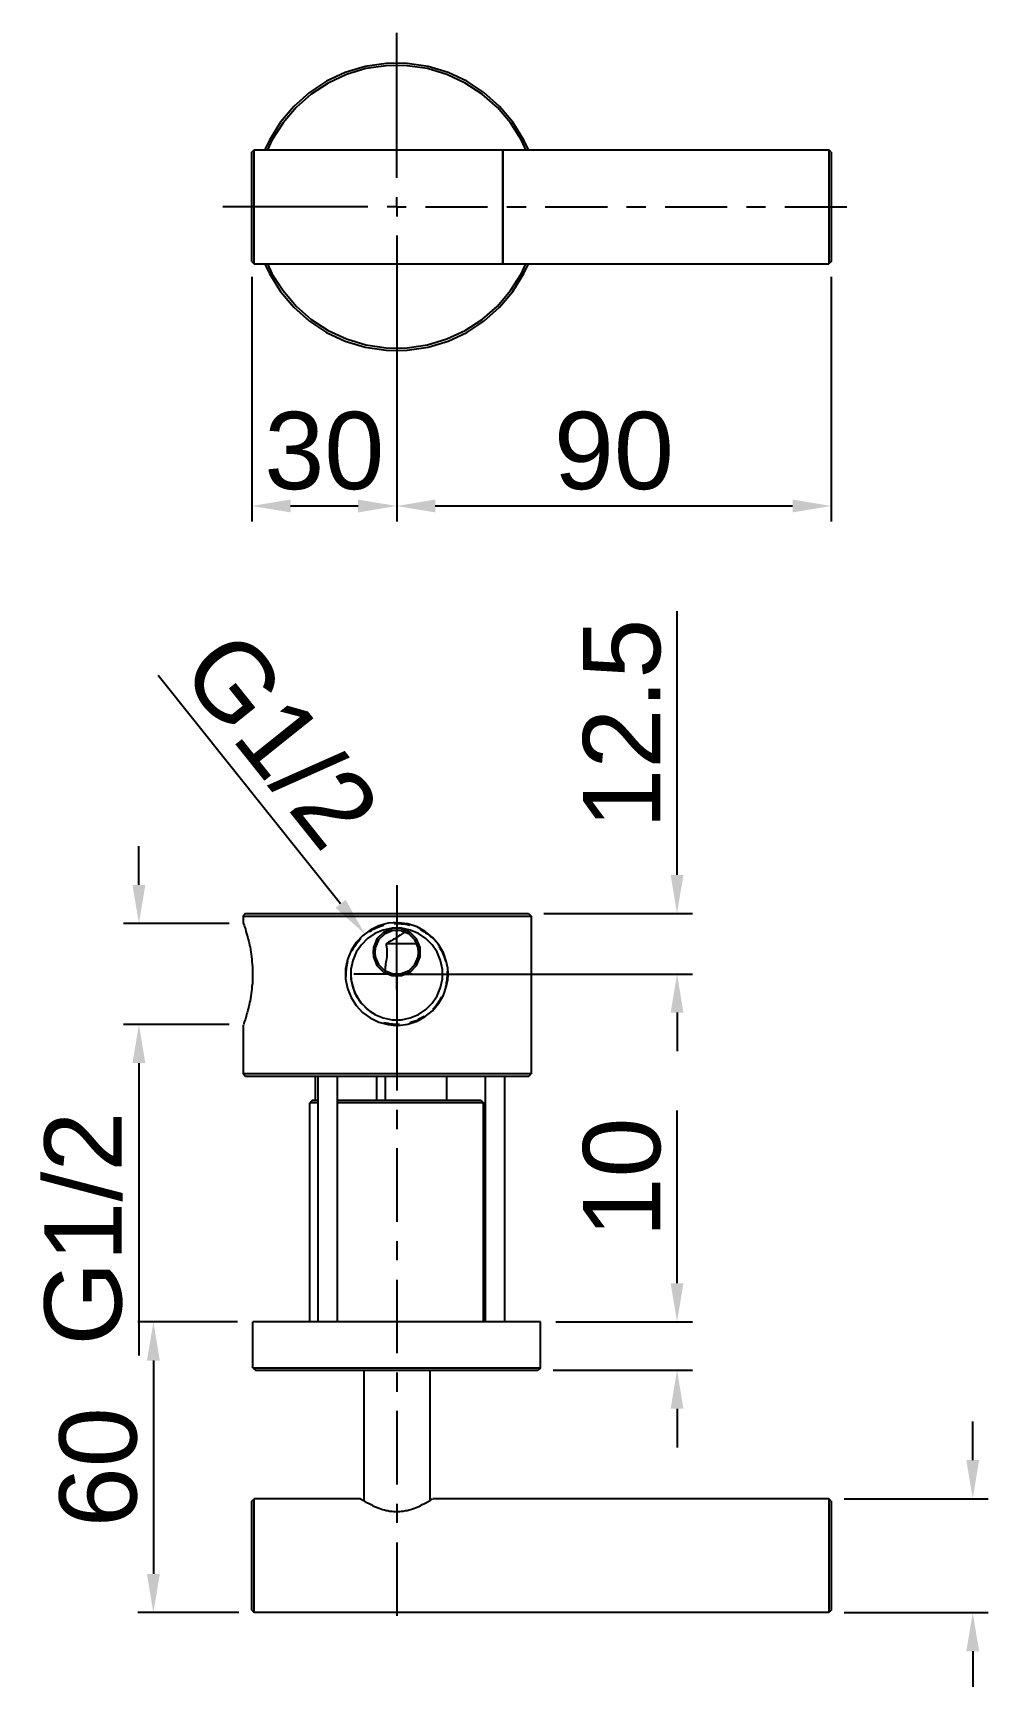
# Model space of a CAD drawing. Extents: x 5980 to 6960, y -107 to 1128.
# Drawn here: x 6416.6 to 6614.5, y 756.6 to 1096.8 of the extents above; entities that cross this region are included whole.
import ezdxf

# ---------------------------------------------------------------- set-up
doc = ezdxf.new("R2010")
doc.units = 0
doc.header["$LTSCALE"] = 3
doc.layers.get('Defpoints').update_dxf_attribs({"linetype": 'CONTINUOUS'})
doc.layers.add('P', color=7, linetype='CONTINUOUS')
doc.layers.add('Quote', color=1, linetype='CONTINUOUS')
doc.styles.get("Standard").update_dxf_attribs({"font": 'arial.ttf'})
doc.dimstyles.new('Rubinetti', dxfattribs={"dimscale": 16, "dimtxt": 1, "dimasz": 0.5, "dimexe": 0.2, "dimexo": 0.2, "dimgap": 0.2, "dimtad": 1, "dimdsep": 46, "dimtxsty": 'Standard', "dimcen": 0.2, "dimdle": 0.2, "dimclrd": 256, "dimclre": 256, "dimclrt": 256, "dimadec": 0, "dimazin": 0, "dimtfac": 1, "dimtofl": 0, "dimtmove": 0, "dimatfit": 0, "dimfxl": 1, "dimtolj": 1, "dimtzin": 0, "dimlwd": -1, "dimarcsym": 0})

# ---------------------------------------------------------------- blocks, each defined once
blk = doc.blocks.new('*D71')
at = {"layer": 'Defpoints', "color": 0, "transparency": 16777216}
for p in [(6461.95, 1049.48), (6491.93, 1048.99), (6491.93, 998.86)]:
    blk.add_point(p, dxfattribs=at)
at = {"layer": 'Quote', "lineweight": -2, "transparency": 16777216}
for p, q in [((6461.95, 1046.28), (6461.95, 995.66)), ((6491.93, 1045.79), (6491.93, 995.66))]:
    blk.add_line(p, q, dxfattribs=at)
at = {"layer": 'Quote', "linetype": 'Continuous', "transparency": 16777216}
blk.add_line((6469.95, 998.86), (6483.93, 998.86), dxfattribs=at)
at = {"layer": 'Quote', "transparency": 16777216}
for points in [[(6469.95, 1000.19), (6469.95, 997.52), (6461.95, 998.86)], [(6483.93, 1000.19), (6483.93, 997.52), (6491.93, 998.86)]]:
    blk.add_solid(points, dxfattribs=at)
at = {"layer": 'Quote', "transparency": 16777216, "insert": (6476.94, 1010.23), "char_height": 16, "attachment_point": 5}
blk.add_mtext('\\A1;30', dxfattribs=at)
blk = doc.blocks.new('*D72')
at = {"layer": 'Defpoints', "color": 0, "transparency": 16777216}
for p in [(6491.93, 1048.99), (6581.93, 1049.48), (6581.93, 998.86)]:
    blk.add_point(p, dxfattribs=at)
at = {"layer": 'Quote', "lineweight": -2, "transparency": 16777216}
for p, q in [((6491.93, 1045.79), (6491.93, 995.66)), ((6581.93, 1046.28), (6581.93, 995.66))]:
    blk.add_line(p, q, dxfattribs=at)
at = {"layer": 'Quote', "linetype": 'Continuous', "transparency": 16777216}
blk.add_line((6499.93, 998.86), (6573.93, 998.86), dxfattribs=at)
at = {"layer": 'Quote', "transparency": 16777216}
for points in [[(6499.93, 1000.19), (6499.93, 997.52), (6491.93, 998.86)], [(6573.93, 1000.19), (6573.93, 997.52), (6581.93, 998.86)]]:
    blk.add_solid(points, dxfattribs=at)
at = {"layer": 'Quote', "transparency": 16777216, "insert": (6536.93, 1010.23), "char_height": 16, "attachment_point": 5}
blk.add_mtext('\\A1;90', dxfattribs=at)
blk = doc.blocks.new('*D73')
at = {"layer": 'Defpoints', "color": 0, "transparency": 16777216}
for p in [(6462.17, 829.96), (6441.53, 769.77), (6462.43, 769.77)]:
    blk.add_point(p, dxfattribs=at)
at = {"layer": 'Quote', "lineweight": -2, "transparency": 16777216}
for p, q in [((6458.97, 829.96), (6438.33, 829.96)), ((6459.23, 769.77), (6438.33, 769.77))]:
    blk.add_line(p, q, dxfattribs=at)
at = {"layer": 'Quote', "linetype": 'Continuous', "transparency": 16777216}
blk.add_line((6441.53, 821.96), (6441.53, 777.77), dxfattribs=at)
at = {"layer": 'Quote', "transparency": 16777216}
for points in [[(6440.2, 821.96), (6442.86, 821.96), (6441.53, 829.96)], [(6440.2, 777.77), (6442.86, 777.77), (6441.53, 769.77)]]:
    blk.add_solid(points, dxfattribs=at)
at = {"layer": 'Quote', "transparency": 16777216, "insert": (6430.16, 799.86), "char_height": 16, "attachment_point": 5, "rotation": 90}
blk.add_mtext('\\A1;60', dxfattribs=at)
blk = doc.blocks.new('*D74')
at = {"layer": 'Defpoints', "color": 0, "transparency": 16777216}
for p in [(6581.45, 793.36), (6581.45, 769.77), (6611.26, 769.77)]:
    blk.add_point(p, dxfattribs=at)
at = {"layer": 'Quote', "linetype": 'Continuous', "transparency": 16777216}
for p, q in [((6611.26, 801.36), (6611.26, 809.36)), ((6611.26, 761.77), (6611.26, 707.1))]:
    blk.add_line(p, q, dxfattribs=at)
at = {"layer": 'Quote', "lineweight": -2, "transparency": 16777216}
for p, q in [((6584.65, 793.36), (6614.46, 793.36)), ((6584.65, 769.77), (6614.46, 769.77))]:
    blk.add_line(p, q, dxfattribs=at)
at = {"layer": 'Quote', "transparency": 16777216}
for points in [[(6609.93, 801.36), (6612.59, 801.36), (6611.26, 793.36)], [(6609.93, 761.77), (6612.59, 761.77), (6611.26, 769.77)]]:
    blk.add_solid(points, dxfattribs=at)
at = {"layer": 'Quote', "transparency": 16777216, "insert": (6599.44, 730.43), "char_height": 16, "attachment_point": 5, "rotation": 90}
blk.add_mtext('\\A1;%%C24', dxfattribs=at)
blk = doc.blocks.new('*D75')
at = {"layer": 'Defpoints', "color": 0, "transparency": 16777216}
for p in [(6519.23, 914.49), (6491.91, 901.97), (6550.01, 901.97)]:
    blk.add_point(p, dxfattribs=at)
at = {"layer": 'Quote', "linetype": 'Continuous', "transparency": 16777216}
for p, q in [((6550.01, 922.49), (6550.01, 977.07)), ((6550.01, 893.97), (6550.01, 885.97))]:
    blk.add_line(p, q, dxfattribs=at)
at = {"layer": 'Quote', "lineweight": -2, "transparency": 16777216}
for p, q in [((6522.43, 914.49), (6553.21, 914.49)), ((6495.11, 901.97), (6553.21, 901.97))]:
    blk.add_line(p, q, dxfattribs=at)
at = {"layer": 'Quote', "transparency": 16777216}
for points in [[(6548.68, 922.49), (6551.34, 922.49), (6550.01, 914.49)], [(6548.68, 893.97), (6551.34, 893.97), (6550.01, 901.97)]]:
    blk.add_solid(points, dxfattribs=at)
at = {"layer": 'Quote', "transparency": 16777216, "insert": (6538.64, 953.78), "char_height": 16, "attachment_point": 5, "rotation": 90}
blk.add_mtext('\\A1;12.5', dxfattribs=at)
blk = doc.blocks.new('*D76')
at = {"layer": 'Defpoints', "color": 0, "transparency": 16777216}
for p in [(6521.7, 829.96), (6521.17, 819.99), (6550.01, 819.99)]:
    blk.add_point(p, dxfattribs=at)
at = {"layer": 'Quote', "linetype": 'Continuous', "transparency": 16777216}
for p, q in [((6550.01, 837.96), (6550.01, 873.72)), ((6550.01, 811.99), (6550.01, 803.99))]:
    blk.add_line(p, q, dxfattribs=at)
at = {"layer": 'Quote', "lineweight": -2, "transparency": 16777216}
for p, q in [((6524.9, 829.96), (6553.21, 829.96)), ((6524.37, 819.99), (6553.21, 819.99))]:
    blk.add_line(p, q, dxfattribs=at)
at = {"layer": 'Quote', "transparency": 16777216}
for points in [[(6548.68, 837.96), (6551.34, 837.96), (6550.01, 829.96)], [(6548.68, 811.99), (6551.34, 811.99), (6550.01, 819.99)]]:
    blk.add_solid(points, dxfattribs=at)
at = {"layer": 'Quote', "transparency": 16777216, "insert": (6538.64, 859.84), "char_height": 16, "attachment_point": 5, "rotation": 90}
blk.add_mtext('\\A1;10', dxfattribs=at)
blk = doc.blocks.new('*D77')
at = {"layer": 'Defpoints', "color": 0, "transparency": 16777216}
for p in [(6485.32, 910.26), (6498.55, 893.73)]:
    blk.add_point(p, dxfattribs=at)
at = {"layer": 'Quote', "linetype": 'Continuous', "transparency": 16777216}
blk.add_line((6480.32, 916.51), (6442.53, 963.74), dxfattribs=at)
at = {"layer": 'Quote', "lineweight": -2, "transparency": 16777216}
for p, q in [((6491.93, 898.79), (6491.93, 905.19)), ((6488.73, 901.99), (6495.13, 901.99))]:
    blk.add_line(p, q, dxfattribs=at)
at = {"layer": 'Quote', "transparency": 16777216}
blk.add_solid([(6481.36, 917.34), (6479.28, 915.68), (6485.32, 910.26)], dxfattribs=at)
at = {"layer": 'Quote', "transparency": 16777216, "insert": (6467.88, 950.42), "char_height": 16, "attachment_point": 5, "rotation": 308.664}
blk.add_mtext('\\A1;G1/2', dxfattribs=at)
blk = doc.blocks.new('*D78')
at = {"layer": 'Defpoints', "color": 0, "transparency": 16777216}
for p in [(6460.45, 912.42), (6438.53, 891.52), (6460.45, 891.52)]:
    blk.add_point(p, dxfattribs=at)
at = {"layer": 'Quote', "linetype": 'Continuous', "transparency": 16777216}
for p, q in [((6438.53, 920.42), (6438.53, 928.42)), ((6438.53, 883.52), (6438.53, 823.03))]:
    blk.add_line(p, q, dxfattribs=at)
at = {"layer": 'Quote', "lineweight": -2, "transparency": 16777216}
for p, q in [((6457.25, 912.42), (6435.33, 912.42)), ((6457.25, 891.52), (6435.33, 891.52))]:
    blk.add_line(p, q, dxfattribs=at)
at = {"layer": 'Quote', "transparency": 16777216}
for points in [[(6437.2, 920.42), (6439.87, 920.42), (6438.53, 912.42)], [(6437.2, 883.52), (6439.87, 883.52), (6438.53, 891.52)]]:
    blk.add_solid(points, dxfattribs=at)
at = {"layer": 'Quote', "transparency": 16777216, "insert": (6427.06, 849.27), "char_height": 16, "attachment_point": 5, "rotation": 90}
blk.add_mtext('\\A1;G1/2', dxfattribs=at)

msp = doc.modelspace()

# ---------------------------------------------------------------- linework, layer by layer
at = {"layer": 'P'}
for points in [[(6491.932, 1066.766), (6491.932, 1096.796)], [(6519.23, 1072.586), (6518.302, 1074.614), (6516.01, 1078.319), (6513.232, 1081.581), (6510.012, 1084.449), (6506.485, 1086.786), (6502.605, 1088.594), (6498.46, 1089.829), (6494.137, 1090.489), (6491.932, 1090.534), (6489.727, 1090.489), (6485.407, 1089.829), (6481.262, 1088.594), (6477.425, 1086.786), (6473.852, 1084.449), (6470.635, 1081.581), (6467.857, 1078.319), (6465.562, 1074.614), (6464.637, 1072.586)], [(6518.7, 1072.586), (6517.775, 1074.571), (6515.525, 1078.144), (6512.792, 1081.361), (6509.617, 1084.096), (6506.132, 1086.389), (6502.34, 1088.154), (6498.327, 1089.386), (6494.095, 1090.004), (6491.932, 1090.049), (6489.772, 1090.004), (6485.54, 1089.386), (6481.527, 1088.154), (6477.735, 1086.389), (6474.25, 1084.096), (6471.12, 1081.361), (6468.385, 1078.144), (6466.092, 1074.571), (6465.167, 1072.586)], [(6461.947, 1072.101), (6462.432, 1072.586)], [(6461.947, 1049.479), (6461.947, 1072.101)], [(6462.432, 1048.994), (6462.432, 1072.586)], [(6462.432, 1072.586), (6513.937, 1072.586)], [(6513.937, 1072.586), (6581.45, 1072.586)], [(6513.937, 1072.586), (6513.937, 1048.994)], [(6513.937, 1048.994), (6513.937, 1072.586)], [(6581.935, 1072.101), (6581.45, 1072.586)], [(6581.45, 1072.586), (6581.45, 1048.994)], [(6581.935, 1072.101), (6581.935, 1049.479)], [(6491.932, 1060.811), (6491.932, 1062.796)], [(6485.935, 1060.811), (6455.95, 1060.811)], [(6491.932, 1060.811), (6489.95, 1060.811)], [(6491.932, 1060.811), (6493.917, 1060.811)], [(6491.932, 1060.811), (6491.932, 1058.784)], [(6497.93, 1060.811), (6510.762, 1060.811)], [(6514.732, 1060.811), (6518.745, 1060.811)], [(6522.712, 1060.811), (6535.59, 1060.811)], [(6539.557, 1060.811), (6543.572, 1060.811)], [(6547.54, 1060.811), (6560.372, 1060.811)], [(6564.385, 1060.811), (6568.355, 1060.811)], [(6572.367, 1060.811), (6585.2, 1060.811)], [(6491.932, 1054.816), (6491.932, 1024.784)], [(6461.947, 1049.479), (6462.432, 1048.994)], [(6462.432, 1048.994), (6513.937, 1048.994)], [(6464.637, 1048.994), (6465.562, 1046.966), (6467.857, 1043.261), (6470.635, 1039.999), (6473.852, 1037.131), (6477.425, 1034.794), (6481.262, 1032.986), (6485.407, 1031.751), (6489.727, 1031.091), (6491.932, 1031.046), (6494.137, 1031.091), (6498.46, 1031.751), (6502.605, 1032.986), (6506.485, 1034.794), (6510.012, 1037.131), (6513.232, 1039.999), (6516.01, 1043.261), (6518.302, 1046.966), (6519.23, 1048.994)], [(6465.167, 1048.994), (6466.092, 1047.009), (6468.385, 1043.439), (6471.12, 1040.219), (6474.25, 1037.484), (6477.735, 1035.191), (6481.527, 1033.429), (6485.54, 1032.236), (6489.772, 1031.576), (6491.932, 1031.531), (6494.095, 1031.576), (6498.327, 1032.236), (6502.34, 1033.429), (6506.132, 1035.191), (6509.617, 1037.484), (6512.792, 1040.219), (6515.525, 1043.439), (6517.775, 1047.009), (6518.7, 1048.994)], [(6513.937, 1048.994), (6581.45, 1048.994)], [(6581.935, 1049.479), (6581.45, 1048.994)], [(6491.932, 920.358), (6491.932, 910.875)], [(6460.625, 914.493), (6460.14, 913.963)], [(6460.14, 913.963), (6519.76, 913.963)], [(6460.14, 913.963), (6460.14, 912.595)], [(6460.14, 912.595), (6460.227, 912.375), (6460.315, 912.11), (6460.405, 911.758), (6460.58, 911.318), (6460.712, 910.788), (6460.89, 910.17), (6461.11, 909.465), (6461.152, 909.2), (6461.285, 908.715), (6461.375, 908.408), (6461.462, 907.878), (6461.55, 907.57), (6461.637, 907.04), (6461.727, 906.555), (6461.77, 906.07), (6461.86, 905.54), (6461.902, 905.055), (6461.947, 904.57), (6461.992, 904.04), (6462.035, 903.423), (6462.08, 902.938), (6462.08, 902.453), (6462.08, 901.968)], [(6460.625, 914.493), (6519.23, 914.493)], [(6502.427, 903.423), (6502.252, 904.438), (6501.635, 906.335), (6500.62, 908.055), (6499.385, 909.553), (6497.842, 910.788), (6496.167, 911.715), (6494.27, 912.333), (6492.242, 912.595), (6491.227, 912.553), (6490.17, 912.463), (6488.23, 911.935), (6486.465, 911.053), (6484.877, 909.905), (6483.555, 908.495), (6482.497, 906.82), (6481.747, 905.01), (6481.35, 903.028), (6481.35, 901.968), (6481.35, 900.955), (6481.747, 898.97), (6482.497, 897.118), (6483.555, 895.485), (6484.877, 894.03), (6486.465, 892.885), (6488.23, 892.003), (6490.17, 891.518), (6491.227, 891.385), (6492.242, 891.34), (6494.27, 891.605), (6496.167, 892.223), (6497.842, 893.15), (6499.385, 894.383), (6500.62, 895.883), (6501.635, 897.603), (6502.252, 899.543), (6502.427, 900.558)], [(6487.522, 911.45), (6487.92, 911.625), (6488.362, 911.803)], [(6488.362, 911.803), (6488.802, 911.935), (6489.242, 912.068)], [(6491.405, 912.42), (6491.67, 912.42), (6491.932, 912.42)], [(6491.932, 912.42), (6492.375, 912.42), (6492.86, 912.375)], [(6492.86, 912.375), (6493.3, 912.333), (6493.742, 912.288)], [(6493.742, 912.288), (6494.182, 912.2), (6494.622, 912.068)], [(6519.23, 914.493), (6519.76, 913.963)], [(6519.76, 913.963), (6519.76, 881.288)], [(6501.457, 901.968), (6501.415, 902.938), (6501.017, 904.79), (6500.312, 906.51), (6499.297, 908.01), (6497.975, 909.333), (6496.475, 910.348), (6494.755, 911.053), (6492.902, 911.45), (6491.932, 911.493), (6490.962, 911.45), (6489.11, 911.053), (6487.392, 910.348), (6485.892, 909.333), (6484.612, 908.01), (6483.555, 906.51), (6482.85, 904.79), (6482.452, 902.938), (6482.452, 901.968), (6482.452, 900.998), (6482.85, 899.145), (6483.555, 897.428), (6484.612, 895.928), (6485.892, 894.648), (6487.392, 893.59), (6489.11, 892.885), (6490.962, 892.488), (6491.932, 892.488), (6492.902, 892.488), (6494.755, 892.885), (6496.475, 893.59), (6497.975, 894.648), (6499.297, 895.928), (6500.312, 897.428), (6501.017, 899.145), (6501.415, 900.998), (6501.457, 901.968)], [(6483.377, 907.965), (6483.642, 908.318), (6483.952, 908.67)], [(6483.952, 908.67), (6484.217, 909.025), (6484.57, 909.378)], [(6486.245, 910.745), (6486.465, 910.875), (6486.73, 911.008)], [(6486.73, 911.008), (6487.127, 911.23), (6487.522, 911.45)], [(6496.827, 906.468), (6496.785, 907.48), (6496.035, 909.245), (6494.712, 910.568), (6492.947, 911.318), (6491.932, 911.36), (6490.92, 911.318), (6489.2, 910.568), (6487.832, 909.245), (6487.127, 907.48), (6487.037, 906.468), (6487.127, 905.495), (6487.832, 903.733), (6489.2, 902.365), (6490.92, 901.66), (6491.932, 901.573), (6492.947, 901.66), (6494.712, 902.365), (6496.035, 903.733), (6496.785, 905.495), (6496.827, 906.468)], [(6496.432, 906.468), (6496.387, 907.393), (6495.682, 909.025), (6494.49, 910.215), (6492.86, 910.92), (6491.932, 910.965), (6491.007, 910.92), (6489.42, 910.215), (6488.185, 909.025), (6487.48, 907.393), (6487.435, 906.468), (6487.48, 905.54), (6488.185, 903.953), (6489.42, 902.718), (6491.007, 902.058), (6491.932, 901.968), (6492.86, 902.058), (6494.49, 902.718), (6495.682, 903.953), (6496.387, 905.54), (6496.432, 906.468)], [(6489.727, 908.275), (6489.772, 907.923), (6489.817, 907.57), (6489.86, 907.215), (6489.905, 907.04), (6489.905, 906.82), (6489.905, 906.468), (6489.905, 906.113), (6489.86, 905.76), (6489.86, 905.54), (6489.817, 905.1), (6489.727, 904.703), (6489.685, 904.438), (6489.64, 904.04), (6489.597, 903.733), (6489.552, 903.38), (6489.552, 903.028), (6489.507, 902.718)], [(6489.727, 908.275), (6496.035, 908.275)], [(6493.565, 910.655), (6493.08, 910.303), (6492.682, 910.038), (6492.33, 909.818), (6492.022, 909.598), (6491.757, 909.42), (6491.537, 909.288), (6491.272, 909.158), (6491.007, 908.98), (6490.787, 908.848), (6490.522, 908.67), (6490.212, 908.54), (6489.86, 908.318)], [(6491.932, 901.968), (6491.932, 910.875)], [(6496.695, 911.273), (6496.917, 911.14), (6497.18, 911.008)], [(6497.18, 911.008), (6497.535, 910.788), (6497.93, 910.523)], [(6497.93, 910.523), (6498.282, 910.258), (6498.635, 909.995)], [(6498.635, 909.995), (6498.99, 909.685), (6499.342, 909.378)], [(6482.63, 906.73), (6482.76, 906.953), (6482.892, 907.215)], [(6482.892, 907.215), (6483.115, 907.613), (6483.377, 907.965)], [(6500.71, 907.658), (6500.84, 907.438), (6500.972, 907.215)], [(6500.972, 907.215), (6501.195, 906.82), (6501.415, 906.378)], [(6501.415, 906.378), (6501.59, 905.983), (6501.767, 905.54)], [(6501.767, 905.54), (6501.9, 905.1), (6502.032, 904.658)], [(6462.08, 901.968), (6462.08, 901.483), (6462.08, 900.998), (6462.035, 900.513), (6462.035, 900.028), (6461.947, 899.41), (6461.902, 898.925), (6461.86, 898.398), (6461.77, 897.913), (6461.727, 897.383), (6461.637, 896.898), (6461.55, 896.413), (6461.462, 896.06), (6461.375, 895.575), (6461.285, 895.265), (6461.152, 894.738), (6461.11, 894.473), (6460.977, 893.943), (6460.89, 893.768), (6460.757, 893.238), (6460.58, 892.62), (6460.405, 892.18), (6460.36, 892.003), (6460.272, 891.695), (6460.182, 891.473)], [(6481.482, 901.968), (6481.482, 902.41), (6481.527, 902.895)], [(6481.482, 901.44), (6481.482, 901.705), (6481.482, 901.968)], [(6481.527, 902.895), (6481.57, 903.335), (6481.66, 903.778)], [(6481.66, 903.778), (6481.747, 904.218), (6481.835, 904.658)], [(6482.452, 901.968), (6482.497, 900.645), (6483.202, 898.175), (6484.525, 896.015), (6486.377, 894.253), (6487.48, 893.59)], [(6491.932, 901.968), (6483.025, 901.968)], [(6491.932, 901.968), (6491.932, 893.06)], [(6491.932, 901.968), (6500.84, 901.968)], [(6502.385, 901.968), (6502.385, 901.528), (6502.34, 901.043)], [(6502.385, 902.543), (6502.385, 902.233), (6502.385, 901.968)], [(6502.427, 903.423), (6502.517, 901.968), (6502.427, 900.558)], [(6502.207, 900.16), (6502.165, 899.72), (6502.032, 899.278)], [(6502.34, 901.043), (6502.297, 900.603), (6502.207, 900.16)], [(6499.87, 895.178), (6499.607, 894.87), (6499.342, 894.605)], [(6500.445, 895.928), (6500.18, 895.53), (6499.87, 895.178)], [(6500.972, 896.765), (6500.752, 896.325), (6500.445, 895.928)], [(6501.237, 897.25), (6501.105, 896.985), (6500.972, 896.765)], [(6460.14, 891.385), (6460.14, 881.288)], [(6490.17, 891.695), (6489.727, 891.783), (6489.242, 891.87)], [(6491.14, 891.563), (6490.655, 891.605), (6490.17, 891.695)], [(6492.155, 891.518), (6491.625, 891.518), (6491.14, 891.563)], [(6491.932, 893.06), (6491.932, 877.848)], [(6492.507, 891.518), (6492.155, 891.518)], [(6495.02, 892.003), (6494.845, 891.915), (6494.622, 891.87)], [(6495.947, 892.31), (6495.46, 892.135), (6495.02, 892.003)], [(6496.827, 892.753), (6496.387, 892.533), (6495.947, 892.31)], [(6497.622, 893.193), (6497.225, 892.973), (6496.827, 892.753)], [(6460.625, 880.758), (6460.14, 881.288)], [(6519.76, 881.288), (6460.14, 881.288)], [(6519.23, 880.758), (6519.76, 881.288)], [(6519.23, 880.758), (6460.625, 880.758)], [(6475.087, 875.775), (6475.087, 880.758)], [(6475.572, 880.758), (6475.572, 829.958)], [(6479.585, 880.758), (6479.585, 829.958)], [(6487.787, 875.775), (6487.787, 880.758)], [(6489.597, 875.775), (6489.597, 880.758)], [(6502.297, 875.775), (6502.297, 880.758)], [(6510.235, 880.758), (6510.235, 829.958)], [(6514.247, 880.758), (6514.247, 829.958)], [(6474.427, 875.775), (6473.942, 875.29)], [(6475.572, 875.29), (6473.942, 875.29)], [(6473.942, 829.958), (6473.942, 875.29)], [(6475.572, 875.775), (6474.427, 875.775)], [(6509.44, 875.775), (6479.585, 875.775)], [(6509.925, 875.29), (6479.585, 875.29)], [(6509.44, 875.775), (6509.925, 875.29)], [(6509.925, 829.958), (6509.925, 875.29)], [(6491.932, 873.878), (6491.932, 869.865)], [(6491.932, 865.898), (6491.932, 850.683)], [(6491.932, 846.67), (6491.932, 842.703)], [(6491.932, 838.69), (6491.932, 823.475)], [(6462.167, 820.478), (6462.167, 829.958)], [(6521.7, 829.958), (6462.167, 829.958)], [(6521.7, 820.478), (6521.7, 829.958)], [(6462.167, 820.478), (6521.7, 820.478)], [(6462.167, 820.478), (6462.697, 819.993)], [(6462.697, 819.993), (6521.17, 819.993)], [(6485.097, 819.993), (6485.097, 792.96)], [(6498.767, 819.993), (6498.767, 792.96)], [(6521.7, 820.478), (6521.17, 819.993)], [(6491.932, 819.508), (6491.932, 815.495)], [(6491.932, 811.525), (6491.932, 796.313)], [(6461.947, 792.873), (6462.432, 793.358)], [(6461.947, 770.295), (6461.947, 792.873)], [(6484.437, 793.358), (6462.432, 793.358)], [(6462.432, 769.765), (6462.432, 793.358)], [(6484.437, 793.358), (6485.055, 793.005), (6485.275, 792.873), (6485.76, 792.563), (6486.2, 792.343), (6486.642, 792.123), (6486.95, 791.945), (6487.347, 791.77), (6487.745, 791.593), (6488.272, 791.373), (6488.67, 791.24), (6489.022, 791.153), (6489.42, 791.02), (6489.772, 790.933), (6490.082, 790.888), (6490.435, 790.8), (6490.92, 790.755), (6491.272, 790.71), (6491.625, 790.71), (6491.932, 790.668), (6492.285, 790.71), (6492.595, 790.71), (6492.947, 790.755), (6493.257, 790.8), (6493.785, 790.888), (6494.137, 790.933), (6494.49, 791.02), (6494.845, 791.153), (6495.197, 791.24), (6495.592, 791.373), (6495.99, 791.55), (6496.52, 791.77), (6496.917, 791.945), (6497.225, 792.123), (6497.665, 792.343), (6498.107, 792.563), (6498.592, 792.873), (6498.857, 793.005), (6499.342, 793.313)], [(6513.937, 793.358), (6499.43, 793.358)], [(6581.45, 793.358), (6513.937, 793.358)], [(6581.935, 792.873), (6581.45, 793.358)], [(6581.45, 793.358), (6581.45, 769.765)], [(6581.935, 792.873), (6581.935, 770.295)], [(6491.932, 792.298), (6491.932, 788.33)], [(6491.932, 784.318), (6491.932, 769.103)], [(6461.947, 770.295), (6462.432, 769.765)], [(6513.937, 769.765), (6462.432, 769.765)], [(6581.45, 769.765), (6513.937, 769.765)], [(6581.935, 770.295), (6581.45, 769.765)]]:
    msp.add_lwpolyline(points, dxfattribs=at)

# ---------------------------------------------------------------- dimensions: what is measured, and where the dimension line sits
at = {"layer": 'Quote'}
dim = msp.add_linear_dim(base=(6491.932, 998.856), p1=(6461.947, 1049.479), p2=(6491.932, 1048.994), dimstyle='Rubinetti', override={"dimdec": 0}, dxfattribs=at)
dim.commit()
dim.dimension.update_dxf_attribs({"geometry": '*D71', "text_midpoint": (6476.94, 1010.231)})
dim = msp.add_linear_dim(base=(6581.935, 998.856), p1=(6491.932, 1048.994), p2=(6581.935, 1049.479), dimstyle='Rubinetti', dxfattribs=at)
dim.commit()
dim.dimension.update_dxf_attribs({"geometry": '*D72', "text_midpoint": (6536.933, 1010.226)})
for base, p1, p2, override, picture, middle in [((6550.01, 901.968), (6519.23, 914.493), (6491.91, 901.968), {"dimdec": 1}, '*D75', (6550.01, 953.78)), ((6550.01, 819.993), (6521.7, 829.958), (6521.17, 819.993), {"dimdec": 0}, '*D76', (6550.01, 859.837))]:
    dim = msp.add_linear_dim(base=base, p1=p1, p2=p2, angle=90, dimstyle='Rubinetti', override=override, dxfattribs=at)
    dim.commit()
    dim.dimension.update_dxf_attribs({"geometry": picture, "text_midpoint": middle, "dimtype": 160})
dim = msp.add_diameter_dim_2p(p1=(6498.547, 893.727), p2=(6485.317, 910.261), text='G1/2', dimstyle='Rubinetti', dxfattribs=at)
dim.commit()
dim.dimension.update_dxf_attribs({"geometry": '*D77', "text_midpoint": (6458.925, 943.247), "dimtype": 163})
dim = msp.add_linear_dim(base=(6438.532, 891.518), p1=(6460.447, 912.42), p2=(6460.447, 891.518), angle=90, text='G1/2', dimstyle='Rubinetti', dxfattribs=at)
dim.commit()
dim.dimension.update_dxf_attribs({"geometry": '*D78', "text_midpoint": (6427.059, 849.273)})
dim = msp.add_linear_dim(base=(6441.53, 769.765), p1=(6462.167, 829.958), p2=(6462.432, 769.765), angle=90, dimstyle='Rubinetti', override={"dimdec": 0}, dxfattribs=at)
dim.commit()
dim.dimension.update_dxf_attribs({"geometry": '*D73', "text_midpoint": (6430.16, 799.861)})
dim = msp.add_linear_dim(base=(6611.26, 769.765), p1=(6581.45, 793.358), p2=(6581.45, 769.765), angle=90, text='%%C<>', dimstyle='Rubinetti', override={"dimdec": 0}, dxfattribs=at)
dim.commit()
dim.dimension.update_dxf_attribs({"geometry": '*D74', "text_midpoint": (6599.443, 730.434)})

doc.saveas('drawing.dxf')
